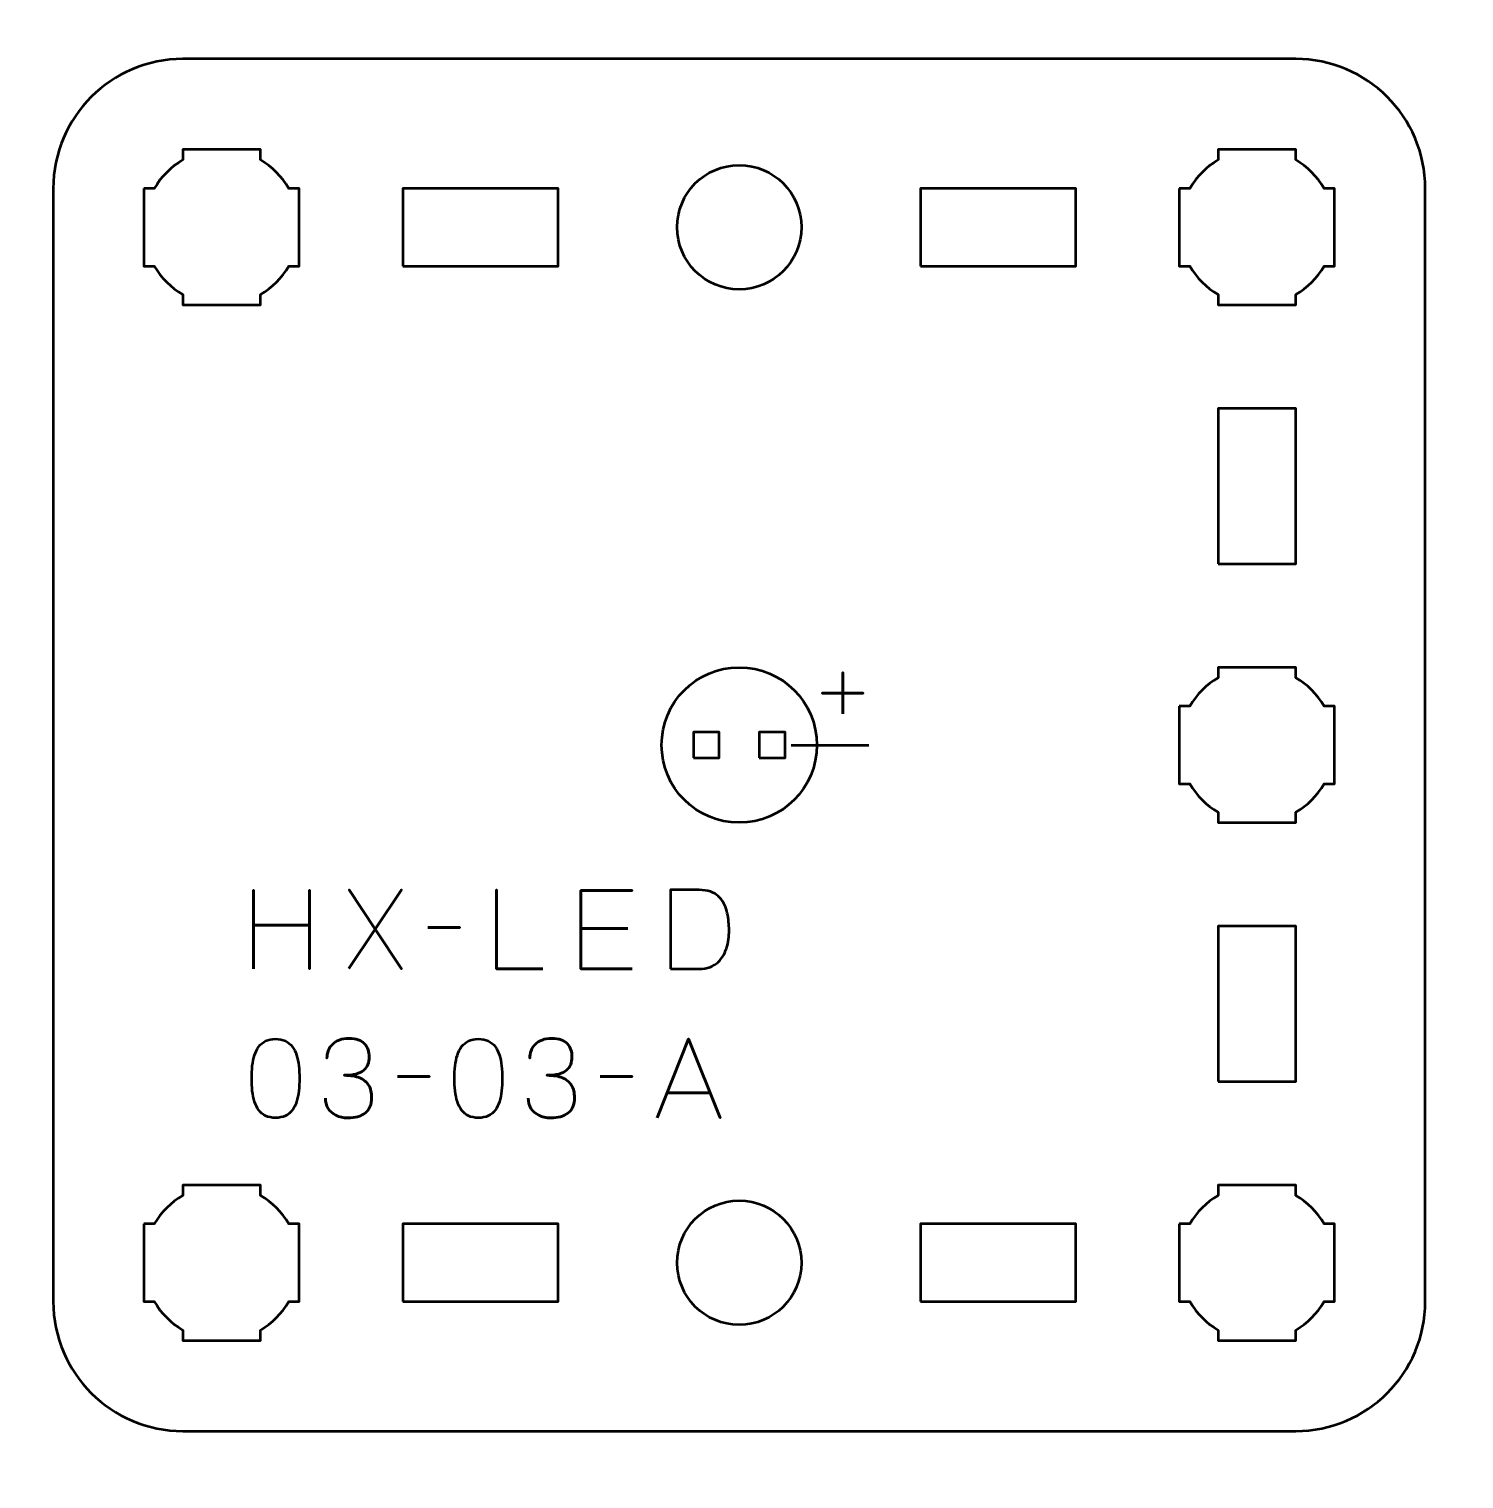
# Model space of a CAD drawing. Header units: centimetres. Extents: x -21 to 0, y -29.7 to 0.
# Drawn here: x -17.14 to -11.6, y -17.19 to -11.58 of the extents above; entities that cross this region are included whole.
import ezdxf

# ---------------------------------------------------------------- set-up
doc = ezdxf.new("R2010")
doc.units = ezdxf.units.CM
doc.header["$MEASUREMENT"] = 0
doc.layers.add('Layer 1', color=7, linetype='Continuous')

msp = doc.modelspace()

# ---------------------------------------------------------------- linework, layer by layer
at = {"layer": 'Layer 1', "lineweight": 53}
for points in [[(-15.7, -12.5), (-15.1, -12.5), (-15.1, -12.2), (-15.7, -12.2), (-15.7, -12.5)], [(-13.7, -12.5), (-13.1, -12.5), (-13.1, -12.2), (-13.7, -12.2), (-13.7, -12.5)], [(-12.55, -13.65), (-12.25, -13.65), (-12.25, -13.05), (-12.55, -13.05), (-12.55, -13.65)], [(-14.577, -14.4), (-14.477, -14.4), (-14.477, -14.3), (-14.577, -14.3), (-14.577, -14.4)], [(-14.323, -14.4), (-14.223, -14.4), (-14.223, -14.3), (-14.323, -14.3), (-14.323, -14.4)], [(-12.55, -15.65), (-12.25, -15.65), (-12.25, -15.05), (-12.55, -15.05), (-12.55, -15.65)], [(-15.7, -16.5), (-15.1, -16.5), (-15.1, -16.2), (-15.7, -16.2), (-15.7, -16.5)], [(-13.7, -16.5), (-13.1, -16.5), (-13.1, -16.2), (-13.7, -16.2), (-13.7, -16.5)]]:
    msp.add_lwpolyline(points, close=True, dxfattribs=at)
for centre in [(-14.4, -12.35), (-14.4, -16.35)]:
    msp.add_ellipse(centre, major_axis=(0, 0.24), ratio=1, dxfattribs=at)
at = {"layer": 'Layer 1', "color": 5, "lineweight": 53}
msp.add_ellipse((-14.4, -14.35), major_axis=(0, 0.3), ratio=1, dxfattribs=at)
at = {"layer": 'Layer 1', "color": 1, "lineweight": 53}
msp.add_open_spline([(-21.00003, -29.19995), (-21.00003, -29.19995), (-21.00003, -5.29992), (-21.00003, -5.29992), (-21.00003, -5.29992), (-21.00003, -5.21709), (-20.93286, -5.14992), (-20.85003, -5.14992), (-20.85003, -5.14992), (-20.7672, -5.14992), (-20.70003, -5.08275), (-20.70003, -4.99992), (-20.70003, -4.99992), (-20.70003, -4.91709), (-20.7672, -4.84992), (-20.85003, -4.84992), (-20.85003, -4.84992), (-20.93286, -4.84992), (-21.00003, -4.78275), (-21.00003, -4.69992), (-21.00003, -4.69992), (-21.00003, -4.61709), (-20.93286, -4.54992), (-20.85003, -4.54992), (-20.85003, -4.54992), (-20.7672, -4.54992), (-20.70003, -4.48275), (-20.70003, -4.39992), (-20.70003, -4.39992), (-20.70003, -4.31709), (-20.7672, -4.24992), (-20.85003, -4.24992), (-20.85003, -4.24992), (-20.93286, -4.24992), (-21.00003, -4.18275), (-21.00003, -4.09992), (-21.00003, -4.09992), (-21.00003, -4.01709), (-20.93286, -3.94992), (-20.85003, -3.94992), (-20.85003, -3.94992), (-20.7672, -3.94992), (-20.70003, -3.88275), (-20.70003, -3.79992), (-20.70003, -3.79992), (-20.70003, -3.71709), (-20.7672, -3.64992), (-20.85003, -3.64992), (-20.85003, -3.64992), (-20.93286, -3.64992), (-21.00003, -3.58275), (-21.00003, -3.49992), (-21.00003, -3.49992), (-21.00003, -3.41709), (-20.93286, -3.34992), (-20.85003, -3.34992), (-20.85003, -3.34992), (-20.7672, -3.34992), (-20.70003, -3.28275), (-20.70003, -3.19992), (-20.70003, -3.19992), (-20.70003, -3.11709), (-20.7672, -3.04992), (-20.85003, -3.04992), (-20.85003, -3.04992), (-20.93286, -3.04992), (-21.00003, -2.98275), (-21.00003, -2.89992), (-21.00003, -2.89992), (-21.00003, -2.81709), (-20.93286, -2.74992), (-20.85003, -2.74992), (-20.85003, -2.74992), (-20.7672, -2.74992), (-20.70003, -2.68275), (-20.70003, -2.59992), (-20.70003, -2.59992), (-20.70003, -2.51709), (-20.7672, -2.44992), (-20.85003, -2.44992), (-20.85003, -2.44992), (-20.93286, -2.44992), (-21.00003, -2.38275), (-21.00003, -2.29992), (-21.00003, -2.29992), (-21.00003, -2.21709), (-20.93286, -2.14992), (-20.85003, -2.14992), (-20.85003, -2.14992), (-20.7672, -2.14992), (-20.70003, -2.08275), (-20.70003, -1.99992), (-20.70003, -1.99992), (-20.70003, -1.91709), (-20.7672, -1.84992), (-20.85003, -1.84992), (-20.85003, -1.84992), (-20.93286, -1.84992), (-21.00003, -1.78275), (-21.00003, -1.69992), (-21.00003, -1.69992), (-21.00003, -1.61709), (-20.93286, -1.54992), (-20.85003, -1.54992), (-20.85003, -1.54992), (-20.7672, -1.54992), (-20.70003, -1.48275), (-20.70003, -1.39992), (-20.70003, -1.39992), (-20.70003, -1.31709), (-20.7672, -1.24992), (-20.85003, -1.24992), (-20.85003, -1.24992), (-20.93286, -1.24992), (-21.00003, -1.18275), (-21.00003, -1.09992), (-21.00003, -1.09992), (-21.00003, -1.09992), (-21.00003, -0.49992), (-21.00003, -0.49992), (-21.00003, -0.49992), (-21.00003, -0.22295), (-20.77694, 0.00004), (-20.49994, 0.00004), (-20.49994, 0.00004), (-20.49994, 0.00004), (-0.50008, 0.00004), (-0.50008, 0.00004), (-0.50008, 0.00004), (-0.22294, 0.00004), (0.00002, -0.22295), (0.00002, -0.49992), (0.00002, -0.49992), (0.00002, -0.49992), (0.00002, -29.19995), (0.00002, -29.19995), (0.00002, -29.19995), (0.00002, -29.47695), (-0.22294, -29.70004), (-0.50008, -29.70004), (-0.50008, -29.70004), (-0.50008, -29.70004), (-20.49994, -29.70004), (-20.49994, -29.70004), (-20.49994, -29.70004), (-20.77694, -29.70004), (-21.00003, -29.47695), (-21.00003, -29.19995)], degree=3, knots=[0, 0, 0, 0, 0.027027, 0.027027, 0.027027, 0.027027, 0.0540541, 0.0540541, 0.0540541, 0.0540541, 0.0810811, 0.0810811, 0.0810811, 0.0810811, 0.1081081, 0.1081081, 0.1081081, 0.1081081, 0.1351351, 0.1351351, 0.1351351, 0.1351351, 0.1621622, 0.1621622, 0.1621622, 0.1621622, 0.1891892, 0.1891892, 0.1891892, 0.1891892, 0.2162162, 0.2162162, 0.2162162, 0.2162162, 0.2432432, 0.2432432, 0.2432432, 0.2432432, 0.2702703, 0.2702703, 0.2702703, 0.2702703, 0.2972973, 0.2972973, 0.2972973, 0.2972973, 0.3243243, 0.3243243, 0.3243243, 0.3243243, 0.3513514, 0.3513514, 0.3513514, 0.3513514, 0.3783784, 0.3783784, 0.3783784, 0.3783784, 0.4054054, 0.4054054, 0.4054054, 0.4054054, 0.4324324, 0.4324324, 0.4324324, 0.4324324, 0.4594595, 0.4594595, 0.4594595, 0.4594595, 0.4864865, 0.4864865, 0.4864865, 0.4864865, 0.5135135, 0.5135135, 0.5135135, 0.5135135, 0.5405405, 0.5405405, 0.5405405, 0.5405405, 0.5675676, 0.5675676, 0.5675676, 0.5675676, 0.5945946, 0.5945946, 0.5945946, 0.5945946, 0.6216216, 0.6216216, 0.6216216, 0.6216216, 0.6486486, 0.6486486, 0.6486486, 0.6486486, 0.6756757, 0.6756757, 0.6756757, 0.6756757, 0.7027027, 0.7027027, 0.7027027, 0.7027027, 0.7297297, 0.7297297, 0.7297297, 0.7297297, 0.7567568, 0.7567568, 0.7567568, 0.7567568, 0.7837838, 0.7837838, 0.7837838, 0.7837838, 0.8108108, 0.8108108, 0.8108108, 0.8108108, 0.8378378, 0.8378378, 0.8378378, 0.8378378, 0.8648649, 0.8648649, 0.8648649, 0.8648649, 0.8918919, 0.8918919, 0.8918919, 0.8918919, 0.9189189, 0.9189189, 0.9189189, 0.9189189, 0.9459459, 0.9459459, 0.9459459, 0.9459459, 0.972973, 0.972973, 0.972973, 0.972973, 1, 1, 1, 1], dxfattribs=at)
at = {"layer": 'Layer 1', "color": 3, "lineweight": 53}
msp.add_open_spline([(-17.05, -16.5), (-17.05, -16.5), (-17.05, -12.2), (-17.05, -12.2), (-17.05, -12.2), (-17.05, -11.92391), (-16.82609, -11.7), (-16.55, -11.7), (-16.55, -11.7), (-16.55, -11.7), (-12.25, -11.7), (-12.25, -11.7), (-12.25, -11.7), (-11.97391, -11.7), (-11.75, -11.92391), (-11.75, -12.2), (-11.75, -12.2), (-11.75, -12.2), (-11.75, -16.5), (-11.75, -16.5), (-11.75, -16.5), (-11.75, -16.77609), (-11.97391, -17), (-12.25, -17), (-12.25, -17), (-12.25, -17), (-16.55, -17), (-16.55, -17), (-16.55, -17), (-16.82609, -17), (-17.05, -16.77609), (-17.05, -16.5)], degree=3, knots=[0, 0, 0, 0, 0.125, 0.125, 0.125, 0.125, 0.25, 0.25, 0.25, 0.25, 0.375, 0.375, 0.375, 0.375, 0.5, 0.5, 0.5, 0.5, 0.625, 0.625, 0.625, 0.625, 0.75, 0.75, 0.75, 0.75, 0.875, 0.875, 0.875, 0.875, 1, 1, 1, 1], dxfattribs=at)
at = {"layer": 'Layer 1', "lineweight": 53}
for points in [[(-16.7, -12.2), (-16.7, -12.2), (-16.65985, -12.2), (-16.65985, -12.2), (-16.65985, -12.2), (-16.6335, -12.15447), (-16.59553, -12.1165), (-16.55, -12.09015), (-16.55, -12.09015), (-16.55, -12.09015), (-16.55, -12.05), (-16.55, -12.05), (-16.55, -12.05), (-16.55, -12.05), (-16.4, -12.05), (-16.4, -12.05), (-16.4, -12.05), (-16.4, -12.05), (-16.25, -12.05), (-16.25, -12.05), (-16.25, -12.05), (-16.25, -12.05), (-16.25, -12.09015), (-16.25, -12.09015), (-16.25, -12.09015), (-16.20447, -12.1165), (-16.1665, -12.15447), (-16.14015, -12.2), (-16.14015, -12.2), (-16.14015, -12.2), (-16.1, -12.2), (-16.1, -12.2), (-16.1, -12.2), (-16.1, -12.2), (-16.1, -12.35), (-16.1, -12.35), (-16.1, -12.35), (-16.1, -12.35), (-16.1, -12.5), (-16.1, -12.5), (-16.1, -12.5), (-16.1, -12.5), (-16.14015, -12.5), (-16.14015, -12.5), (-16.14015, -12.5), (-16.1665, -12.54553), (-16.20447, -12.5835), (-16.25, -12.60985), (-16.25, -12.60985), (-16.25, -12.60985), (-16.25, -12.65), (-16.25, -12.65), (-16.25, -12.65), (-16.25, -12.65), (-16.4, -12.65), (-16.4, -12.65), (-16.4, -12.65), (-16.4, -12.65), (-16.55, -12.65), (-16.55, -12.65), (-16.55, -12.65), (-16.55, -12.65), (-16.55, -12.60985), (-16.55, -12.60985), (-16.55, -12.60985), (-16.59553, -12.5835), (-16.6335, -12.54553), (-16.65985, -12.5), (-16.65985, -12.5), (-16.65985, -12.5), (-16.7, -12.5), (-16.7, -12.5), (-16.7, -12.5), (-16.7, -12.5), (-16.7, -12.35), (-16.7, -12.35), (-16.7, -12.35), (-16.7, -12.35), (-16.7, -12.2), (-16.7, -12.2)], [(-12.7, -12.2), (-12.7, -12.2), (-12.65985, -12.2), (-12.65985, -12.2), (-12.65985, -12.2), (-12.6335, -12.15447), (-12.59553, -12.1165), (-12.55, -12.09015), (-12.55, -12.09015), (-12.55, -12.09015), (-12.55, -12.05), (-12.55, -12.05), (-12.55, -12.05), (-12.55, -12.05), (-12.4, -12.05), (-12.4, -12.05), (-12.4, -12.05), (-12.4, -12.05), (-12.25, -12.05), (-12.25, -12.05), (-12.25, -12.05), (-12.25, -12.05), (-12.25, -12.09015), (-12.25, -12.09015), (-12.25, -12.09015), (-12.20447, -12.1165), (-12.1665, -12.15447), (-12.14015, -12.2), (-12.14015, -12.2), (-12.14015, -12.2), (-12.1, -12.2), (-12.1, -12.2), (-12.1, -12.2), (-12.1, -12.2), (-12.1, -12.35), (-12.1, -12.35), (-12.1, -12.35), (-12.1, -12.35), (-12.1, -12.5), (-12.1, -12.5), (-12.1, -12.5), (-12.1, -12.5), (-12.14015, -12.5), (-12.14015, -12.5), (-12.14015, -12.5), (-12.1665, -12.54553), (-12.20447, -12.5835), (-12.25, -12.60985), (-12.25, -12.60985), (-12.25, -12.60985), (-12.25, -12.65), (-12.25, -12.65), (-12.25, -12.65), (-12.25, -12.65), (-12.4, -12.65), (-12.4, -12.65), (-12.4, -12.65), (-12.4, -12.65), (-12.55, -12.65), (-12.55, -12.65), (-12.55, -12.65), (-12.55, -12.65), (-12.55, -12.60985), (-12.55, -12.60985), (-12.55, -12.60985), (-12.59553, -12.5835), (-12.6335, -12.54553), (-12.65985, -12.5), (-12.65985, -12.5), (-12.65985, -12.5), (-12.7, -12.5), (-12.7, -12.5), (-12.7, -12.5), (-12.7, -12.5), (-12.7, -12.35), (-12.7, -12.35), (-12.7, -12.35), (-12.7, -12.35), (-12.7, -12.2), (-12.7, -12.2)], [(-12.7, -14.2), (-12.7, -14.2), (-12.65985, -14.2), (-12.65985, -14.2), (-12.65985, -14.2), (-12.6335, -14.15447), (-12.59553, -14.1165), (-12.55, -14.09015), (-12.55, -14.09015), (-12.55, -14.09015), (-12.55, -14.05), (-12.55, -14.05), (-12.55, -14.05), (-12.55, -14.05), (-12.4, -14.05), (-12.4, -14.05), (-12.4, -14.05), (-12.4, -14.05), (-12.25, -14.05), (-12.25, -14.05), (-12.25, -14.05), (-12.25, -14.05), (-12.25, -14.09015), (-12.25, -14.09015), (-12.25, -14.09015), (-12.20447, -14.1165), (-12.1665, -14.15447), (-12.14015, -14.2), (-12.14015, -14.2), (-12.14015, -14.2), (-12.1, -14.2), (-12.1, -14.2), (-12.1, -14.2), (-12.1, -14.2), (-12.1, -14.35), (-12.1, -14.35), (-12.1, -14.35), (-12.1, -14.35), (-12.1, -14.5), (-12.1, -14.5), (-12.1, -14.5), (-12.1, -14.5), (-12.14015, -14.5), (-12.14015, -14.5), (-12.14015, -14.5), (-12.1665, -14.54553), (-12.20447, -14.5835), (-12.25, -14.60985), (-12.25, -14.60985), (-12.25, -14.60985), (-12.25, -14.65), (-12.25, -14.65), (-12.25, -14.65), (-12.25, -14.65), (-12.4, -14.65), (-12.4, -14.65), (-12.4, -14.65), (-12.4, -14.65), (-12.55, -14.65), (-12.55, -14.65), (-12.55, -14.65), (-12.55, -14.65), (-12.55, -14.60985), (-12.55, -14.60985), (-12.55, -14.60985), (-12.59553, -14.5835), (-12.6335, -14.54553), (-12.65985, -14.5), (-12.65985, -14.5), (-12.65985, -14.5), (-12.7, -14.5), (-12.7, -14.5), (-12.7, -14.5), (-12.7, -14.5), (-12.7, -14.35), (-12.7, -14.35), (-12.7, -14.35), (-12.7, -14.35), (-12.7, -14.2), (-12.7, -14.2)], [(-16.7, -16.2), (-16.7, -16.2), (-16.65985, -16.2), (-16.65985, -16.2), (-16.65985, -16.2), (-16.6335, -16.15447), (-16.59553, -16.1165), (-16.55, -16.09015), (-16.55, -16.09015), (-16.55, -16.09015), (-16.55, -16.05), (-16.55, -16.05), (-16.55, -16.05), (-16.55, -16.05), (-16.4, -16.05), (-16.4, -16.05), (-16.4, -16.05), (-16.4, -16.05), (-16.25, -16.05), (-16.25, -16.05), (-16.25, -16.05), (-16.25, -16.05), (-16.25, -16.09015), (-16.25, -16.09015), (-16.25, -16.09015), (-16.20447, -16.1165), (-16.1665, -16.15447), (-16.14015, -16.2), (-16.14015, -16.2), (-16.14015, -16.2), (-16.1, -16.2), (-16.1, -16.2), (-16.1, -16.2), (-16.1, -16.2), (-16.1, -16.35), (-16.1, -16.35), (-16.1, -16.35), (-16.1, -16.35), (-16.1, -16.5), (-16.1, -16.5), (-16.1, -16.5), (-16.1, -16.5), (-16.14015, -16.5), (-16.14015, -16.5), (-16.14015, -16.5), (-16.1665, -16.54553), (-16.20447, -16.5835), (-16.25, -16.60985), (-16.25, -16.60985), (-16.25, -16.60985), (-16.25, -16.65), (-16.25, -16.65), (-16.25, -16.65), (-16.25, -16.65), (-16.4, -16.65), (-16.4, -16.65), (-16.4, -16.65), (-16.4, -16.65), (-16.55, -16.65), (-16.55, -16.65), (-16.55, -16.65), (-16.55, -16.65), (-16.55, -16.60985), (-16.55, -16.60985), (-16.55, -16.60985), (-16.59553, -16.5835), (-16.6335, -16.54553), (-16.65985, -16.5), (-16.65985, -16.5), (-16.65985, -16.5), (-16.7, -16.5), (-16.7, -16.5), (-16.7, -16.5), (-16.7, -16.5), (-16.7, -16.35), (-16.7, -16.35), (-16.7, -16.35), (-16.7, -16.35), (-16.7, -16.2), (-16.7, -16.2)], [(-12.7, -16.2), (-12.7, -16.2), (-12.65985, -16.2), (-12.65985, -16.2), (-12.65985, -16.2), (-12.6335, -16.15447), (-12.59553, -16.1165), (-12.55, -16.09015), (-12.55, -16.09015), (-12.55, -16.09015), (-12.55, -16.05), (-12.55, -16.05), (-12.55, -16.05), (-12.55, -16.05), (-12.4, -16.05), (-12.4, -16.05), (-12.4, -16.05), (-12.4, -16.05), (-12.25, -16.05), (-12.25, -16.05), (-12.25, -16.05), (-12.25, -16.05), (-12.25, -16.09015), (-12.25, -16.09015), (-12.25, -16.09015), (-12.20447, -16.1165), (-12.1665, -16.15447), (-12.14015, -16.2), (-12.14015, -16.2), (-12.14015, -16.2), (-12.1, -16.2), (-12.1, -16.2), (-12.1, -16.2), (-12.1, -16.2), (-12.1, -16.35), (-12.1, -16.35), (-12.1, -16.35), (-12.1, -16.35), (-12.1, -16.5), (-12.1, -16.5), (-12.1, -16.5), (-12.1, -16.5), (-12.14015, -16.5), (-12.14015, -16.5), (-12.14015, -16.5), (-12.1665, -16.54553), (-12.20447, -16.5835), (-12.25, -16.60985), (-12.25, -16.60985), (-12.25, -16.60985), (-12.25, -16.65), (-12.25, -16.65), (-12.25, -16.65), (-12.25, -16.65), (-12.4, -16.65), (-12.4, -16.65), (-12.4, -16.65), (-12.4, -16.65), (-12.55, -16.65), (-12.55, -16.65), (-12.55, -16.65), (-12.55, -16.65), (-12.55, -16.60985), (-12.55, -16.60985), (-12.55, -16.60985), (-12.59553, -16.5835), (-12.6335, -16.54553), (-12.65985, -16.5), (-12.65985, -16.5), (-12.65985, -16.5), (-12.7, -16.5), (-12.7, -16.5), (-12.7, -16.5), (-12.7, -16.5), (-12.7, -16.35), (-12.7, -16.35), (-12.7, -16.35), (-12.7, -16.35), (-12.7, -16.2), (-12.7, -16.2)]]:
    msp.add_open_spline(points, degree=3, knots=[0, 0, 0, 0, 0.05, 0.05, 0.05, 0.05, 0.1, 0.1, 0.1, 0.1, 0.15, 0.15, 0.15, 0.15, 0.2, 0.2, 0.2, 0.2, 0.25, 0.25, 0.25, 0.25, 0.3, 0.3, 0.3, 0.3, 0.35, 0.35, 0.35, 0.35, 0.4, 0.4, 0.4, 0.4, 0.45, 0.45, 0.45, 0.45, 0.5, 0.5, 0.5, 0.5, 0.55, 0.55, 0.55, 0.55, 0.6, 0.6, 0.6, 0.6, 0.65, 0.65, 0.65, 0.65, 0.7, 0.7, 0.7, 0.7, 0.75, 0.75, 0.75, 0.75, 0.8, 0.8, 0.8, 0.8, 0.85, 0.85, 0.85, 0.85, 0.9, 0.9, 0.9, 0.9, 0.95, 0.95, 0.95, 0.95, 1, 1, 1, 1], dxfattribs=at)
at = {"layer": 'Layer 1', "color": 5, "lineweight": 53}
for points, knots in [([(-14, -14.22959), (-14, -14.22959), (-14, -14.15), (-14, -14.15), (-14, -14.15), (-14, -14.15), (-14.07916, -14.15), (-14.07916, -14.15), (-14.07916, -14.15), (-14.07916, -14.15), (-14, -14.15), (-14, -14.15), (-14, -14.15), (-14, -14.15), (-14, -14.07042), (-14, -14.07042), (-14, -14.07042), (-14, -14.07042), (-14, -14.15), (-14, -14.15), (-14, -14.15), (-14, -14.15), (-13.92083, -14.15), (-13.92083, -14.15), (-13.92083, -14.15), (-13.92083, -14.15), (-14, -14.15), (-14, -14.15), (-14, -14.15), (-14, -14.15), (-14, -14.22959), (-14, -14.22959)], [0, 0, 0, 0, 0.125, 0.125, 0.125, 0.125, 0.25, 0.25, 0.25, 0.25, 0.375, 0.375, 0.375, 0.375, 0.5, 0.5, 0.5, 0.5, 0.625, 0.625, 0.625, 0.625, 0.75, 0.75, 0.75, 0.75, 0.875, 0.875, 0.875, 0.875, 1, 1, 1, 1]), ([(-16.27632, -15.21494), (-16.27632, -15.21494), (-16.27632, -15.04603), (-16.27632, -15.04603), (-16.27632, -15.04603), (-16.27632, -15.04603), (-16.06085, -15.04603), (-16.06085, -15.04603), (-16.06085, -15.04603), (-16.06085, -15.04603), (-16.06085, -15.21494), (-16.06085, -15.21494), (-16.06085, -15.21494), (-16.06085, -15.21494), (-16.06085, -14.91014), (-16.06085, -14.91014), (-16.06085, -14.91014), (-16.06085, -14.91014), (-16.06085, -15.04603), (-16.06085, -15.04603), (-16.06085, -15.04603), (-16.06085, -15.04603), (-16.27632, -15.04603), (-16.27632, -15.04603), (-16.27632, -15.04603), (-16.27632, -15.04603), (-16.27632, -14.91014), (-16.27632, -14.91014), (-16.27632, -14.91014), (-16.27632, -14.91014), (-16.27632, -15.21494), (-16.27632, -15.21494)], [0, 0, 0, 0, 0.125, 0.125, 0.125, 0.125, 0.25, 0.25, 0.25, 0.25, 0.375, 0.375, 0.375, 0.375, 0.5, 0.5, 0.5, 0.5, 0.625, 0.625, 0.625, 0.625, 0.75, 0.75, 0.75, 0.75, 0.875, 0.875, 0.875, 0.875, 1, 1, 1, 1]), ([(-15.90887, -15.21282), (-15.90887, -15.21282), (-15.80642, -15.06127), (-15.80642, -15.06127), (-15.80642, -15.06127), (-15.80642, -15.06127), (-15.90718, -14.90972), (-15.90718, -14.90972), (-15.90718, -14.90972), (-15.90718, -14.90972), (-15.80642, -15.06127), (-15.80642, -15.06127), (-15.80642, -15.06127), (-15.80642, -15.06127), (-15.7044, -14.90972), (-15.7044, -14.90972), (-15.7044, -14.90972), (-15.7044, -14.90972), (-15.80642, -15.06127), (-15.80642, -15.06127), (-15.80642, -15.06127), (-15.80642, -15.06127), (-15.7044, -15.21494), (-15.7044, -15.21494), (-15.7044, -15.21494), (-15.7044, -15.21494), (-15.80642, -15.06127), (-15.80642, -15.06127), (-15.80642, -15.06127), (-15.80642, -15.06127), (-15.90887, -15.21282), (-15.90887, -15.21282)], [0, 0, 0, 0, 0.125, 0.125, 0.125, 0.125, 0.25, 0.25, 0.25, 0.25, 0.375, 0.375, 0.375, 0.375, 0.5, 0.5, 0.5, 0.5, 0.625, 0.625, 0.625, 0.625, 0.75, 0.75, 0.75, 0.75, 0.875, 0.875, 0.875, 0.875, 1, 1, 1, 1]), ([(-15.15916, -15.21494), (-15.15916, -15.21494), (-15.33738, -15.21494), (-15.33738, -15.21494), (-15.33738, -15.21494), (-15.33738, -15.21494), (-15.33738, -14.90972), (-15.33738, -14.90972), (-15.33738, -14.90972), (-15.33738, -14.90972), (-15.33738, -15.21494), (-15.33738, -15.21494), (-15.33738, -15.21494), (-15.33738, -15.21494), (-15.15916, -15.21494), (-15.15916, -15.21494)], [0, 0, 0, 0, 0.25, 0.25, 0.25, 0.25, 0.5, 0.5, 0.5, 0.5, 0.75, 0.75, 0.75, 0.75, 1, 1, 1, 1]), ([(-14.81415, -15.21494), (-14.81415, -15.21494), (-15.01142, -15.21494), (-15.01142, -15.21494), (-15.01142, -15.21494), (-15.01142, -15.21494), (-15.01142, -14.91141), (-15.01142, -14.91141), (-15.01142, -14.91141), (-15.01142, -14.91141), (-14.81415, -14.91141), (-14.81415, -14.91141), (-14.81415, -14.91141), (-14.81415, -14.91141), (-15.01142, -14.91141), (-15.01142, -14.91141), (-15.01142, -14.91141), (-15.01142, -14.91141), (-15.01142, -15.21494), (-15.01142, -15.21494), (-15.01142, -15.21494), (-15.01142, -15.21494), (-14.81415, -15.21494), (-14.81415, -15.21494)], [0, 0, 0, 0, 0.1666667, 0.1666667, 0.1666667, 0.1666667, 0.3333333, 0.3333333, 0.3333333, 0.3333333, 0.5, 0.5, 0.5, 0.5, 0.6666667, 0.6666667, 0.6666667, 0.6666667, 0.8333333, 0.8333333, 0.8333333, 0.8333333, 1, 1, 1, 1]), ([(-14.66514, -15.21494), (-14.66514, -15.21494), (-14.66514, -14.90972), (-14.66514, -14.90972), (-14.66514, -14.90972), (-14.66514, -14.90972), (-14.55507, -14.90972), (-14.55507, -14.90972), (-14.55507, -14.90972), (-14.53835, -14.90979), (-14.52389, -14.91198), (-14.51168, -14.91628), (-14.51168, -14.91628), (-14.49955, -14.92058), (-14.48925, -14.92651), (-14.48092, -14.93399), (-14.48092, -14.93399), (-14.47253, -14.94154), (-14.46575, -14.95022), (-14.46046, -14.95995), (-14.46046, -14.95995), (-14.45517, -14.96976), (-14.45108, -14.9802), (-14.44818, -14.99128), (-14.44818, -14.99128), (-14.44529, -15.00229), (-14.44325, -15.01351), (-14.44198, -15.02486), (-14.44198, -15.02486), (-14.44071, -15.03622), (-14.43986, -15.04723), (-14.43951, -15.05788), (-14.43951, -15.05788), (-14.43901, -15.06854), (-14.43936, -15.07976), (-14.44049, -15.09154), (-14.44049, -15.09154), (-14.44162, -15.10332), (-14.44374, -15.1151), (-14.44691, -15.12682), (-14.44691, -15.12682), (-14.45002, -15.13853), (-14.45446, -15.14968), (-14.46018, -15.16019), (-14.46018, -15.16019), (-14.46582, -15.17077), (-14.47302, -15.18016), (-14.48163, -15.18834), (-14.48163, -15.18834), (-14.49031, -15.19653), (-14.50068, -15.20302), (-14.51281, -15.20774), (-14.51281, -15.20774), (-14.52495, -15.21247), (-14.53906, -15.21487), (-14.55507, -15.21494), (-14.55507, -15.21494), (-14.55507, -15.21494), (-14.66514, -15.21494), (-14.66514, -15.21494)], [0, 0, 0, 0, 0.0666667, 0.0666667, 0.0666667, 0.0666667, 0.1333333, 0.1333333, 0.1333333, 0.1333333, 0.2, 0.2, 0.2, 0.2, 0.2666667, 0.2666667, 0.2666667, 0.2666667, 0.3333333, 0.3333333, 0.3333333, 0.3333333, 0.4, 0.4, 0.4, 0.4, 0.4666667, 0.4666667, 0.4666667, 0.4666667, 0.5333333, 0.5333333, 0.5333333, 0.5333333, 0.6, 0.6, 0.6, 0.6, 0.6666667, 0.6666667, 0.6666667, 0.6666667, 0.7333333, 0.7333333, 0.7333333, 0.7333333, 0.8, 0.8, 0.8, 0.8, 0.8666667, 0.8666667, 0.8666667, 0.8666667, 0.9333333, 0.9333333, 0.9333333, 0.9333333, 1, 1, 1, 1]), ([(-14.66514, -15.21494), (-14.66514, -15.21494), (-14.66514, -14.90972), (-14.66514, -14.90972), (-14.66514, -14.90972), (-14.66514, -14.90972), (-14.55507, -14.90972), (-14.55507, -14.90972), (-14.55507, -14.90972), (-14.53835, -14.90979), (-14.52389, -14.91198), (-14.51168, -14.91628), (-14.51168, -14.91628), (-14.49955, -14.92058), (-14.48925, -14.92651), (-14.48092, -14.93399), (-14.48092, -14.93399), (-14.47253, -14.94154), (-14.46575, -14.95022), (-14.46046, -14.95995), (-14.46046, -14.95995), (-14.45517, -14.96976), (-14.45108, -14.9802), (-14.44818, -14.99128), (-14.44818, -14.99128), (-14.44529, -15.00229), (-14.44325, -15.01351), (-14.44198, -15.02486), (-14.44198, -15.02486), (-14.44071, -15.03622), (-14.43986, -15.04723), (-14.43951, -15.05788), (-14.43951, -15.05788), (-14.43901, -15.06854), (-14.43936, -15.07976), (-14.44049, -15.09154), (-14.44049, -15.09154), (-14.44162, -15.10332), (-14.44374, -15.1151), (-14.44691, -15.12682), (-14.44691, -15.12682), (-14.45002, -15.13853), (-14.45446, -15.14968), (-14.46018, -15.16019), (-14.46018, -15.16019), (-14.46582, -15.17077), (-14.47302, -15.18016), (-14.48163, -15.18834), (-14.48163, -15.18834), (-14.49031, -15.19653), (-14.50068, -15.20302), (-14.51281, -15.20774), (-14.51281, -15.20774), (-14.52495, -15.21247), (-14.53906, -15.21487), (-14.55507, -15.21494), (-14.55507, -15.21494), (-14.55507, -15.21494), (-14.66514, -15.21494), (-14.66514, -15.21494)], [0, 0, 0, 0, 0.0666667, 0.0666667, 0.0666667, 0.0666667, 0.1333333, 0.1333333, 0.1333333, 0.1333333, 0.2, 0.2, 0.2, 0.2, 0.2666667, 0.2666667, 0.2666667, 0.2666667, 0.3333333, 0.3333333, 0.3333333, 0.3333333, 0.4, 0.4, 0.4, 0.4, 0.4666667, 0.4666667, 0.4666667, 0.4666667, 0.5333333, 0.5333333, 0.5333333, 0.5333333, 0.6, 0.6, 0.6, 0.6, 0.6666667, 0.6666667, 0.6666667, 0.6666667, 0.7333333, 0.7333333, 0.7333333, 0.7333333, 0.8, 0.8, 0.8, 0.8, 0.8666667, 0.8666667, 0.8666667, 0.8666667, 0.9333333, 0.9333333, 0.9333333, 0.9333333, 1, 1, 1, 1]), ([(-15.60323, -15.05534), (-15.60323, -15.05534), (-15.48004, -15.05534), (-15.48004, -15.05534), (-15.48004, -15.05534), (-15.48004, -15.05534), (-15.60323, -15.05534), (-15.60323, -15.05534)], [0, 0, 0, 0, 0.5, 0.5, 0.5, 0.5, 1, 1, 1, 1]), ([(-14.83108, -15.05873), (-14.83108, -15.05873), (-15.01142, -15.05873), (-15.01142, -15.05873), (-15.01142, -15.05873), (-15.01142, -15.05873), (-14.83108, -15.05873), (-14.83108, -15.05873)], [0, 0, 0, 0, 0.5, 0.5, 0.5, 0.5, 1, 1, 1, 1]), ([(-16.19144, -15.79025), (-16.17663, -15.79018), (-16.16386, -15.78757), (-16.1532, -15.78249), (-16.1532, -15.78249), (-16.14262, -15.77741), (-16.1338, -15.77014), (-16.12675, -15.7609), (-16.12675, -15.7609), (-16.11976, -15.75159), (-16.11426, -15.74058), (-16.11017, -15.72788), (-16.11017, -15.72788), (-16.10614, -15.71518), (-16.10325, -15.70128), (-16.10163, -15.68604), (-16.10163, -15.68604), (-16.09993, -15.6708), (-16.09909, -15.65478), (-16.09916, -15.63785), (-16.09916, -15.63785), (-16.09909, -15.62099), (-16.09993, -15.60497), (-16.10163, -15.5898), (-16.10163, -15.5898), (-16.10325, -15.57463), (-16.10614, -15.56066), (-16.11017, -15.54796), (-16.11017, -15.54796), (-16.11426, -15.53533), (-16.11976, -15.52433), (-16.12675, -15.51494), (-16.12675, -15.51494), (-16.1338, -15.50563), (-16.14262, -15.49836), (-16.1532, -15.49328), (-16.1532, -15.49328), (-16.16386, -15.48813), (-16.17663, -15.48552), (-16.19144, -15.48545), (-16.19144, -15.48545), (-16.20626, -15.48552), (-16.21903, -15.48813), (-16.22969, -15.49328), (-16.22969, -15.49328), (-16.24027, -15.49836), (-16.24909, -15.50563), (-16.25614, -15.51494), (-16.25614, -15.51494), (-16.26313, -15.52433), (-16.26863, -15.53533), (-16.27272, -15.54796), (-16.27272, -15.54796), (-16.27675, -15.56066), (-16.27964, -15.57463), (-16.28126, -15.5898), (-16.28126, -15.5898), (-16.28295, -15.60497), (-16.2838, -15.62099), (-16.28373, -15.63785), (-16.28373, -15.63785), (-16.2838, -15.65478), (-16.28295, -15.6708), (-16.28126, -15.68604), (-16.28126, -15.68604), (-16.27964, -15.70128), (-16.27675, -15.71518), (-16.27272, -15.72788), (-16.27272, -15.72788), (-16.26863, -15.74058), (-16.26313, -15.75159), (-16.25614, -15.7609), (-16.25614, -15.7609), (-16.24909, -15.77014), (-16.24027, -15.77741), (-16.22969, -15.78249), (-16.22969, -15.78249), (-16.21903, -15.78757), (-16.20626, -15.79018), (-16.19144, -15.79025)], [0, 0, 0, 0, 0.05, 0.05, 0.05, 0.05, 0.1, 0.1, 0.1, 0.1, 0.15, 0.15, 0.15, 0.15, 0.2, 0.2, 0.2, 0.2, 0.25, 0.25, 0.25, 0.25, 0.3, 0.3, 0.3, 0.3, 0.35, 0.35, 0.35, 0.35, 0.4, 0.4, 0.4, 0.4, 0.45, 0.45, 0.45, 0.45, 0.5, 0.5, 0.5, 0.5, 0.55, 0.55, 0.55, 0.55, 0.6, 0.6, 0.6, 0.6, 0.65, 0.65, 0.65, 0.65, 0.7, 0.7, 0.7, 0.7, 0.75, 0.75, 0.75, 0.75, 0.8, 0.8, 0.8, 0.8, 0.85, 0.85, 0.85, 0.85, 0.9, 0.9, 0.9, 0.9, 0.95, 0.95, 0.95, 0.95, 1, 1, 1, 1]), ([(-16.19144, -15.79025), (-16.17663, -15.79018), (-16.16386, -15.78757), (-16.1532, -15.78249), (-16.1532, -15.78249), (-16.14262, -15.77741), (-16.1338, -15.77014), (-16.12675, -15.7609), (-16.12675, -15.7609), (-16.11976, -15.75159), (-16.11426, -15.74058), (-16.11017, -15.72788), (-16.11017, -15.72788), (-16.10614, -15.71518), (-16.10325, -15.70128), (-16.10163, -15.68604), (-16.10163, -15.68604), (-16.09993, -15.6708), (-16.09909, -15.65478), (-16.09916, -15.63785), (-16.09916, -15.63785), (-16.09909, -15.62099), (-16.09993, -15.60497), (-16.10163, -15.5898), (-16.10163, -15.5898), (-16.10325, -15.57463), (-16.10614, -15.56066), (-16.11017, -15.54796), (-16.11017, -15.54796), (-16.11426, -15.53533), (-16.11976, -15.52433), (-16.12675, -15.51494), (-16.12675, -15.51494), (-16.1338, -15.50563), (-16.14262, -15.49836), (-16.1532, -15.49328), (-16.1532, -15.49328), (-16.16386, -15.48813), (-16.17663, -15.48552), (-16.19144, -15.48545), (-16.19144, -15.48545), (-16.20626, -15.48552), (-16.21903, -15.48813), (-16.22969, -15.49328), (-16.22969, -15.49328), (-16.24027, -15.49836), (-16.24909, -15.50563), (-16.25614, -15.51494), (-16.25614, -15.51494), (-16.26313, -15.52433), (-16.26863, -15.53533), (-16.27272, -15.54796), (-16.27272, -15.54796), (-16.27675, -15.56066), (-16.27964, -15.57463), (-16.28126, -15.5898), (-16.28126, -15.5898), (-16.28295, -15.60497), (-16.2838, -15.62099), (-16.28373, -15.63785), (-16.28373, -15.63785), (-16.2838, -15.65478), (-16.28295, -15.6708), (-16.28126, -15.68604), (-16.28126, -15.68604), (-16.27964, -15.70128), (-16.27675, -15.71518), (-16.27272, -15.72788), (-16.27272, -15.72788), (-16.26863, -15.74058), (-16.26313, -15.75159), (-16.25614, -15.7609), (-16.25614, -15.7609), (-16.24909, -15.77014), (-16.24027, -15.77741), (-16.22969, -15.78249), (-16.22969, -15.78249), (-16.21903, -15.78757), (-16.20626, -15.79018), (-16.19144, -15.79025)], [0, 0, 0, 0, 0.05, 0.05, 0.05, 0.05, 0.1, 0.1, 0.1, 0.1, 0.15, 0.15, 0.15, 0.15, 0.2, 0.2, 0.2, 0.2, 0.25, 0.25, 0.25, 0.25, 0.3, 0.3, 0.3, 0.3, 0.35, 0.35, 0.35, 0.35, 0.4, 0.4, 0.4, 0.4, 0.45, 0.45, 0.45, 0.45, 0.5, 0.5, 0.5, 0.5, 0.55, 0.55, 0.55, 0.55, 0.6, 0.6, 0.6, 0.6, 0.65, 0.65, 0.65, 0.65, 0.7, 0.7, 0.7, 0.7, 0.75, 0.75, 0.75, 0.75, 0.8, 0.8, 0.8, 0.8, 0.85, 0.85, 0.85, 0.85, 0.9, 0.9, 0.9, 0.9, 0.95, 0.95, 0.95, 0.95, 1, 1, 1, 1]), ([(-15.99883, -15.71363), (-15.99876, -15.72887), (-15.99523, -15.74213), (-15.98825, -15.75363), (-15.98825, -15.75363), (-15.98126, -15.76506), (-15.97131, -15.77402), (-15.95833, -15.78044), (-15.95833, -15.78044), (-15.94535, -15.78686), (-15.92976, -15.79011), (-15.91162, -15.79025), (-15.91162, -15.79025), (-15.89801, -15.79025), (-15.88566, -15.78884), (-15.87444, -15.78588), (-15.87444, -15.78588), (-15.86329, -15.78291), (-15.8537, -15.77833), (-15.84558, -15.77205), (-15.84558, -15.77205), (-15.83747, -15.76577), (-15.83126, -15.75765), (-15.82682, -15.74778), (-15.82682, -15.74778), (-15.82244, -15.73783), (-15.82026, -15.7259), (-15.82019, -15.71193), (-15.82019, -15.71193), (-15.82011, -15.69331), (-15.82392, -15.67757), (-15.83147, -15.6648), (-15.83147, -15.6648), (-15.83902, -15.65203), (-15.85074, -15.64244), (-15.86647, -15.63588), (-15.86647, -15.63588), (-15.8822, -15.62931), (-15.90238, -15.626), (-15.92686, -15.626), (-15.92686, -15.626), (-15.90859, -15.62607), (-15.89328, -15.62438), (-15.88079, -15.62092), (-15.88079, -15.62092), (-15.86837, -15.61746), (-15.85843, -15.61259), (-15.85095, -15.60624), (-15.85095, -15.60624), (-15.84347, -15.59996), (-15.83804, -15.59248), (-15.83479, -15.58388), (-15.83479, -15.58388), (-15.83147, -15.57534), (-15.82985, -15.56596), (-15.82992, -15.55573), (-15.82992, -15.55573), (-15.82985, -15.54549), (-15.83126, -15.53604), (-15.83408, -15.52729), (-15.83408, -15.52729), (-15.83684, -15.51854), (-15.84135, -15.51085), (-15.84749, -15.50429), (-15.84749, -15.50429), (-15.85363, -15.49773), (-15.86174, -15.49258), (-15.87169, -15.48891), (-15.87169, -15.48891), (-15.88171, -15.48524), (-15.89392, -15.48341), (-15.90824, -15.48334), (-15.90824, -15.48334), (-15.92249, -15.48341), (-15.93498, -15.48552), (-15.94556, -15.48962), (-15.94556, -15.48962), (-15.95622, -15.49371), (-15.96496, -15.49928), (-15.97202, -15.50641), (-15.97202, -15.50641), (-15.979, -15.51353), (-15.98423, -15.52165), (-15.98768, -15.53082), (-15.98768, -15.53082), (-15.99121, -15.53999), (-15.9929, -15.54973), (-15.9929, -15.55996), (-15.9929, -15.55996), (-15.9929, -15.54973), (-15.99121, -15.53999), (-15.98768, -15.53082), (-15.98768, -15.53082), (-15.98423, -15.52165), (-15.979, -15.51353), (-15.97202, -15.50641), (-15.97202, -15.50641), (-15.96496, -15.49928), (-15.95622, -15.49371), (-15.94556, -15.48962), (-15.94556, -15.48962), (-15.93498, -15.48552), (-15.92249, -15.48341), (-15.90824, -15.48334), (-15.90824, -15.48334), (-15.89392, -15.48341), (-15.88171, -15.48524), (-15.87169, -15.48891), (-15.87169, -15.48891), (-15.86174, -15.49258), (-15.85363, -15.49773), (-15.84749, -15.50429), (-15.84749, -15.50429), (-15.84135, -15.51085), (-15.83684, -15.51854), (-15.83408, -15.52729), (-15.83408, -15.52729), (-15.83126, -15.53604), (-15.82985, -15.54549), (-15.82992, -15.55573), (-15.82992, -15.55573), (-15.82985, -15.56596), (-15.83147, -15.57534), (-15.83479, -15.58388), (-15.83479, -15.58388), (-15.83804, -15.59248), (-15.84347, -15.59996), (-15.85095, -15.60624), (-15.85095, -15.60624), (-15.85843, -15.61259), (-15.86837, -15.61746), (-15.88079, -15.62092), (-15.88079, -15.62092), (-15.89328, -15.62438), (-15.90859, -15.62607), (-15.92686, -15.626), (-15.92686, -15.626), (-15.90238, -15.626), (-15.8822, -15.62931), (-15.86647, -15.63588), (-15.86647, -15.63588), (-15.85074, -15.64244), (-15.83902, -15.65203), (-15.83147, -15.6648), (-15.83147, -15.6648), (-15.82392, -15.67757), (-15.82011, -15.69331), (-15.82019, -15.71193), (-15.82019, -15.71193), (-15.82026, -15.7259), (-15.82244, -15.73783), (-15.82682, -15.74778), (-15.82682, -15.74778), (-15.83126, -15.75765), (-15.83747, -15.76577), (-15.84558, -15.77205), (-15.84558, -15.77205), (-15.8537, -15.77833), (-15.86329, -15.78291), (-15.87444, -15.78588), (-15.87444, -15.78588), (-15.88566, -15.78884), (-15.89801, -15.79025), (-15.91162, -15.79025), (-15.91162, -15.79025), (-15.92976, -15.79011), (-15.94535, -15.78686), (-15.95833, -15.78044), (-15.95833, -15.78044), (-15.97131, -15.77402), (-15.98126, -15.76506), (-15.98825, -15.75363), (-15.98825, -15.75363), (-15.99523, -15.74213), (-15.99876, -15.72887), (-15.99883, -15.71363)], [0, 0, 0, 0, 0.0227273, 0.0227273, 0.0227273, 0.0227273, 0.0454545, 0.0454545, 0.0454545, 0.0454545, 0.0681818, 0.0681818, 0.0681818, 0.0681818, 0.0909091, 0.0909091, 0.0909091, 0.0909091, 0.1136364, 0.1136364, 0.1136364, 0.1136364, 0.1363636, 0.1363636, 0.1363636, 0.1363636, 0.1590909, 0.1590909, 0.1590909, 0.1590909, 0.1818182, 0.1818182, 0.1818182, 0.1818182, 0.2045455, 0.2045455, 0.2045455, 0.2045455, 0.2272727, 0.2272727, 0.2272727, 0.2272727, 0.25, 0.25, 0.25, 0.25, 0.2727273, 0.2727273, 0.2727273, 0.2727273, 0.2954545, 0.2954545, 0.2954545, 0.2954545, 0.3181818, 0.3181818, 0.3181818, 0.3181818, 0.3409091, 0.3409091, 0.3409091, 0.3409091, 0.3636364, 0.3636364, 0.3636364, 0.3636364, 0.3863636, 0.3863636, 0.3863636, 0.3863636, 0.4090909, 0.4090909, 0.4090909, 0.4090909, 0.4318182, 0.4318182, 0.4318182, 0.4318182, 0.4545455, 0.4545455, 0.4545455, 0.4545455, 0.4772727, 0.4772727, 0.4772727, 0.4772727, 0.5, 0.5, 0.5, 0.5, 0.5227273, 0.5227273, 0.5227273, 0.5227273, 0.5454545, 0.5454545, 0.5454545, 0.5454545, 0.5681818, 0.5681818, 0.5681818, 0.5681818, 0.5909091, 0.5909091, 0.5909091, 0.5909091, 0.6136364, 0.6136364, 0.6136364, 0.6136364, 0.6363636, 0.6363636, 0.6363636, 0.6363636, 0.6590909, 0.6590909, 0.6590909, 0.6590909, 0.6818182, 0.6818182, 0.6818182, 0.6818182, 0.7045455, 0.7045455, 0.7045455, 0.7045455, 0.7272727, 0.7272727, 0.7272727, 0.7272727, 0.75, 0.75, 0.75, 0.75, 0.7727273, 0.7727273, 0.7727273, 0.7727273, 0.7954545, 0.7954545, 0.7954545, 0.7954545, 0.8181818, 0.8181818, 0.8181818, 0.8181818, 0.8409091, 0.8409091, 0.8409091, 0.8409091, 0.8636364, 0.8636364, 0.8636364, 0.8636364, 0.8863636, 0.8863636, 0.8863636, 0.8863636, 0.9090909, 0.9090909, 0.9090909, 0.9090909, 0.9318182, 0.9318182, 0.9318182, 0.9318182, 0.9545455, 0.9545455, 0.9545455, 0.9545455, 0.9772727, 0.9772727, 0.9772727, 0.9772727, 1, 1, 1, 1]), ([(-15.40786, -15.79025), (-15.39305, -15.79018), (-15.38028, -15.78757), (-15.36962, -15.78249), (-15.36962, -15.78249), (-15.35904, -15.77741), (-15.35022, -15.77014), (-15.34317, -15.7609), (-15.34317, -15.7609), (-15.33618, -15.75159), (-15.33068, -15.74058), (-15.32659, -15.72788), (-15.32659, -15.72788), (-15.32256, -15.71518), (-15.31967, -15.70128), (-15.31805, -15.68604), (-15.31805, -15.68604), (-15.31635, -15.6708), (-15.31551, -15.65478), (-15.31558, -15.63785), (-15.31558, -15.63785), (-15.31551, -15.62099), (-15.31635, -15.60497), (-15.31805, -15.5898), (-15.31805, -15.5898), (-15.31967, -15.57463), (-15.32256, -15.56066), (-15.32659, -15.54796), (-15.32659, -15.54796), (-15.33068, -15.53533), (-15.33618, -15.52433), (-15.34317, -15.51494), (-15.34317, -15.51494), (-15.35022, -15.50563), (-15.35904, -15.49836), (-15.36962, -15.49328), (-15.36962, -15.49328), (-15.38028, -15.48813), (-15.39305, -15.48552), (-15.40786, -15.48545), (-15.40786, -15.48545), (-15.42268, -15.48552), (-15.43545, -15.48813), (-15.44611, -15.49328), (-15.44611, -15.49328), (-15.45669, -15.49836), (-15.46551, -15.50563), (-15.47256, -15.51494), (-15.47256, -15.51494), (-15.47955, -15.52433), (-15.48505, -15.53533), (-15.48914, -15.54796), (-15.48914, -15.54796), (-15.49317, -15.56066), (-15.49606, -15.57463), (-15.49768, -15.5898), (-15.49768, -15.5898), (-15.49937, -15.60497), (-15.50022, -15.62099), (-15.50015, -15.63785), (-15.50015, -15.63785), (-15.50022, -15.65478), (-15.49937, -15.6708), (-15.49768, -15.68604), (-15.49768, -15.68604), (-15.49606, -15.70128), (-15.49317, -15.71518), (-15.48914, -15.72788), (-15.48914, -15.72788), (-15.48505, -15.74058), (-15.47955, -15.75159), (-15.47256, -15.7609), (-15.47256, -15.7609), (-15.46551, -15.77014), (-15.45669, -15.77741), (-15.44611, -15.78249), (-15.44611, -15.78249), (-15.43545, -15.78757), (-15.42268, -15.79018), (-15.40786, -15.79025)], [0, 0, 0, 0, 0.05, 0.05, 0.05, 0.05, 0.1, 0.1, 0.1, 0.1, 0.15, 0.15, 0.15, 0.15, 0.2, 0.2, 0.2, 0.2, 0.25, 0.25, 0.25, 0.25, 0.3, 0.3, 0.3, 0.3, 0.35, 0.35, 0.35, 0.35, 0.4, 0.4, 0.4, 0.4, 0.45, 0.45, 0.45, 0.45, 0.5, 0.5, 0.5, 0.5, 0.55, 0.55, 0.55, 0.55, 0.6, 0.6, 0.6, 0.6, 0.65, 0.65, 0.65, 0.65, 0.7, 0.7, 0.7, 0.7, 0.75, 0.75, 0.75, 0.75, 0.8, 0.8, 0.8, 0.8, 0.85, 0.85, 0.85, 0.85, 0.9, 0.9, 0.9, 0.9, 0.95, 0.95, 0.95, 0.95, 1, 1, 1, 1]), ([(-15.40786, -15.79025), (-15.39305, -15.79018), (-15.38028, -15.78757), (-15.36962, -15.78249), (-15.36962, -15.78249), (-15.35904, -15.77741), (-15.35022, -15.77014), (-15.34317, -15.7609), (-15.34317, -15.7609), (-15.33618, -15.75159), (-15.33068, -15.74058), (-15.32659, -15.72788), (-15.32659, -15.72788), (-15.32256, -15.71518), (-15.31967, -15.70128), (-15.31805, -15.68604), (-15.31805, -15.68604), (-15.31635, -15.6708), (-15.31551, -15.65478), (-15.31558, -15.63785), (-15.31558, -15.63785), (-15.31551, -15.62099), (-15.31635, -15.60497), (-15.31805, -15.5898), (-15.31805, -15.5898), (-15.31967, -15.57463), (-15.32256, -15.56066), (-15.32659, -15.54796), (-15.32659, -15.54796), (-15.33068, -15.53533), (-15.33618, -15.52433), (-15.34317, -15.51494), (-15.34317, -15.51494), (-15.35022, -15.50563), (-15.35904, -15.49836), (-15.36962, -15.49328), (-15.36962, -15.49328), (-15.38028, -15.48813), (-15.39305, -15.48552), (-15.40786, -15.48545), (-15.40786, -15.48545), (-15.42268, -15.48552), (-15.43545, -15.48813), (-15.44611, -15.49328), (-15.44611, -15.49328), (-15.45669, -15.49836), (-15.46551, -15.50563), (-15.47256, -15.51494), (-15.47256, -15.51494), (-15.47955, -15.52433), (-15.48505, -15.53533), (-15.48914, -15.54796), (-15.48914, -15.54796), (-15.49317, -15.56066), (-15.49606, -15.57463), (-15.49768, -15.5898), (-15.49768, -15.5898), (-15.49937, -15.60497), (-15.50022, -15.62099), (-15.50015, -15.63785), (-15.50015, -15.63785), (-15.50022, -15.65478), (-15.49937, -15.6708), (-15.49768, -15.68604), (-15.49768, -15.68604), (-15.49606, -15.70128), (-15.49317, -15.71518), (-15.48914, -15.72788), (-15.48914, -15.72788), (-15.48505, -15.74058), (-15.47955, -15.75159), (-15.47256, -15.7609), (-15.47256, -15.7609), (-15.46551, -15.77014), (-15.45669, -15.77741), (-15.44611, -15.78249), (-15.44611, -15.78249), (-15.43545, -15.78757), (-15.42268, -15.79018), (-15.40786, -15.79025)], [0, 0, 0, 0, 0.05, 0.05, 0.05, 0.05, 0.1, 0.1, 0.1, 0.1, 0.15, 0.15, 0.15, 0.15, 0.2, 0.2, 0.2, 0.2, 0.25, 0.25, 0.25, 0.25, 0.3, 0.3, 0.3, 0.3, 0.35, 0.35, 0.35, 0.35, 0.4, 0.4, 0.4, 0.4, 0.45, 0.45, 0.45, 0.45, 0.5, 0.5, 0.5, 0.5, 0.55, 0.55, 0.55, 0.55, 0.6, 0.6, 0.6, 0.6, 0.65, 0.65, 0.65, 0.65, 0.7, 0.7, 0.7, 0.7, 0.75, 0.75, 0.75, 0.75, 0.8, 0.8, 0.8, 0.8, 0.85, 0.85, 0.85, 0.85, 0.9, 0.9, 0.9, 0.9, 0.95, 0.95, 0.95, 0.95, 1, 1, 1, 1]), ([(-15.21525, -15.71363), (-15.21518, -15.72887), (-15.21165, -15.74213), (-15.20467, -15.75363), (-15.20467, -15.75363), (-15.19768, -15.76506), (-15.18773, -15.77402), (-15.17475, -15.78044), (-15.17475, -15.78044), (-15.16177, -15.78686), (-15.14618, -15.79011), (-15.12804, -15.79025), (-15.12804, -15.79025), (-15.11443, -15.79025), (-15.10208, -15.78884), (-15.09086, -15.78588), (-15.09086, -15.78588), (-15.07971, -15.78291), (-15.07012, -15.77833), (-15.062, -15.77205), (-15.062, -15.77205), (-15.05389, -15.76577), (-15.04768, -15.75765), (-15.04324, -15.74778), (-15.04324, -15.74778), (-15.03886, -15.73783), (-15.03668, -15.7259), (-15.03661, -15.71193), (-15.03661, -15.71193), (-15.03653, -15.69331), (-15.04034, -15.67757), (-15.04789, -15.6648), (-15.04789, -15.6648), (-15.05544, -15.65203), (-15.06716, -15.64244), (-15.08289, -15.63588), (-15.08289, -15.63588), (-15.09862, -15.62931), (-15.1188, -15.626), (-15.14328, -15.626), (-15.14328, -15.626), (-15.12501, -15.62607), (-15.1097, -15.62438), (-15.09721, -15.62092), (-15.09721, -15.62092), (-15.08479, -15.61746), (-15.07485, -15.61259), (-15.06737, -15.60624), (-15.06737, -15.60624), (-15.05989, -15.59996), (-15.05446, -15.59248), (-15.05121, -15.58388), (-15.05121, -15.58388), (-15.04789, -15.57534), (-15.04627, -15.56596), (-15.04634, -15.55573), (-15.04634, -15.55573), (-15.04627, -15.54549), (-15.04768, -15.53604), (-15.0505, -15.52729), (-15.0505, -15.52729), (-15.05326, -15.51854), (-15.05777, -15.51085), (-15.06391, -15.50429), (-15.06391, -15.50429), (-15.07005, -15.49773), (-15.07816, -15.49258), (-15.08811, -15.48891), (-15.08811, -15.48891), (-15.09813, -15.48524), (-15.11034, -15.48341), (-15.12466, -15.48334), (-15.12466, -15.48334), (-15.13891, -15.48341), (-15.1514, -15.48552), (-15.16198, -15.48962), (-15.16198, -15.48962), (-15.17264, -15.49371), (-15.18138, -15.49928), (-15.18844, -15.50641), (-15.18844, -15.50641), (-15.19542, -15.51353), (-15.20065, -15.52165), (-15.2041, -15.53082), (-15.2041, -15.53082), (-15.20763, -15.53999), (-15.20932, -15.54973), (-15.20932, -15.55996), (-15.20932, -15.55996), (-15.20932, -15.54973), (-15.20763, -15.53999), (-15.2041, -15.53082), (-15.2041, -15.53082), (-15.20065, -15.52165), (-15.19542, -15.51353), (-15.18844, -15.50641), (-15.18844, -15.50641), (-15.18138, -15.49928), (-15.17264, -15.49371), (-15.16198, -15.48962), (-15.16198, -15.48962), (-15.1514, -15.48552), (-15.13891, -15.48341), (-15.12466, -15.48334), (-15.12466, -15.48334), (-15.11034, -15.48341), (-15.09813, -15.48524), (-15.08811, -15.48891), (-15.08811, -15.48891), (-15.07816, -15.49258), (-15.07005, -15.49773), (-15.06391, -15.50429), (-15.06391, -15.50429), (-15.05777, -15.51085), (-15.05326, -15.51854), (-15.0505, -15.52729), (-15.0505, -15.52729), (-15.04768, -15.53604), (-15.04627, -15.54549), (-15.04634, -15.55573), (-15.04634, -15.55573), (-15.04627, -15.56596), (-15.04789, -15.57534), (-15.05121, -15.58388), (-15.05121, -15.58388), (-15.05446, -15.59248), (-15.05989, -15.59996), (-15.06737, -15.60624), (-15.06737, -15.60624), (-15.07485, -15.61259), (-15.08479, -15.61746), (-15.09721, -15.62092), (-15.09721, -15.62092), (-15.1097, -15.62438), (-15.12501, -15.62607), (-15.14328, -15.626), (-15.14328, -15.626), (-15.1188, -15.626), (-15.09862, -15.62931), (-15.08289, -15.63588), (-15.08289, -15.63588), (-15.06716, -15.64244), (-15.05544, -15.65203), (-15.04789, -15.6648), (-15.04789, -15.6648), (-15.04034, -15.67757), (-15.03653, -15.69331), (-15.03661, -15.71193), (-15.03661, -15.71193), (-15.03668, -15.7259), (-15.03886, -15.73783), (-15.04324, -15.74778), (-15.04324, -15.74778), (-15.04768, -15.75765), (-15.05389, -15.76577), (-15.062, -15.77205), (-15.062, -15.77205), (-15.07012, -15.77833), (-15.07971, -15.78291), (-15.09086, -15.78588), (-15.09086, -15.78588), (-15.10208, -15.78884), (-15.11443, -15.79025), (-15.12804, -15.79025), (-15.12804, -15.79025), (-15.14618, -15.79011), (-15.16177, -15.78686), (-15.17475, -15.78044), (-15.17475, -15.78044), (-15.18773, -15.77402), (-15.19768, -15.76506), (-15.20467, -15.75363), (-15.20467, -15.75363), (-15.21165, -15.74213), (-15.21518, -15.72887), (-15.21525, -15.71363)], [0, 0, 0, 0, 0.0227273, 0.0227273, 0.0227273, 0.0227273, 0.0454545, 0.0454545, 0.0454545, 0.0454545, 0.0681818, 0.0681818, 0.0681818, 0.0681818, 0.0909091, 0.0909091, 0.0909091, 0.0909091, 0.1136364, 0.1136364, 0.1136364, 0.1136364, 0.1363636, 0.1363636, 0.1363636, 0.1363636, 0.1590909, 0.1590909, 0.1590909, 0.1590909, 0.1818182, 0.1818182, 0.1818182, 0.1818182, 0.2045455, 0.2045455, 0.2045455, 0.2045455, 0.2272727, 0.2272727, 0.2272727, 0.2272727, 0.25, 0.25, 0.25, 0.25, 0.2727273, 0.2727273, 0.2727273, 0.2727273, 0.2954545, 0.2954545, 0.2954545, 0.2954545, 0.3181818, 0.3181818, 0.3181818, 0.3181818, 0.3409091, 0.3409091, 0.3409091, 0.3409091, 0.3636364, 0.3636364, 0.3636364, 0.3636364, 0.3863636, 0.3863636, 0.3863636, 0.3863636, 0.4090909, 0.4090909, 0.4090909, 0.4090909, 0.4318182, 0.4318182, 0.4318182, 0.4318182, 0.4545455, 0.4545455, 0.4545455, 0.4545455, 0.4772727, 0.4772727, 0.4772727, 0.4772727, 0.5, 0.5, 0.5, 0.5, 0.5227273, 0.5227273, 0.5227273, 0.5227273, 0.5454545, 0.5454545, 0.5454545, 0.5454545, 0.5681818, 0.5681818, 0.5681818, 0.5681818, 0.5909091, 0.5909091, 0.5909091, 0.5909091, 0.6136364, 0.6136364, 0.6136364, 0.6136364, 0.6363636, 0.6363636, 0.6363636, 0.6363636, 0.6590909, 0.6590909, 0.6590909, 0.6590909, 0.6818182, 0.6818182, 0.6818182, 0.6818182, 0.7045455, 0.7045455, 0.7045455, 0.7045455, 0.7272727, 0.7272727, 0.7272727, 0.7272727, 0.75, 0.75, 0.75, 0.75, 0.7727273, 0.7727273, 0.7727273, 0.7727273, 0.7954545, 0.7954545, 0.7954545, 0.7954545, 0.8181818, 0.8181818, 0.8181818, 0.8181818, 0.8409091, 0.8409091, 0.8409091, 0.8409091, 0.8636364, 0.8636364, 0.8636364, 0.8636364, 0.8863636, 0.8863636, 0.8863636, 0.8863636, 0.9090909, 0.9090909, 0.9090909, 0.9090909, 0.9318182, 0.9318182, 0.9318182, 0.9318182, 0.9545455, 0.9545455, 0.9545455, 0.9545455, 0.9772727, 0.9772727, 0.9772727, 0.9772727, 1, 1, 1, 1]), ([(-14.71657, -15.79025), (-14.71657, -15.79025), (-14.5955, -15.48503), (-14.5955, -15.48503), (-14.5955, -15.48503), (-14.5955, -15.48503), (-14.474, -15.79025), (-14.474, -15.79025), (-14.474, -15.79025), (-14.474, -15.79025), (-14.5955, -15.48503), (-14.5955, -15.48503), (-14.5955, -15.48503), (-14.5955, -15.48503), (-14.71657, -15.79025), (-14.71657, -15.79025)], [0, 0, 0, 0, 0.25, 0.25, 0.25, 0.25, 0.5, 0.5, 0.5, 0.5, 0.75, 0.75, 0.75, 0.75, 1, 1, 1, 1]), ([(-15.72028, -15.63065), (-15.72028, -15.63065), (-15.59709, -15.63065), (-15.59709, -15.63065), (-15.59709, -15.63065), (-15.59709, -15.63065), (-15.72028, -15.63065), (-15.72028, -15.63065)], [0, 0, 0, 0, 0.5, 0.5, 0.5, 0.5, 1, 1, 1, 1]), ([(-14.9367, -15.63065), (-14.9367, -15.63065), (-14.81351, -15.63065), (-14.81351, -15.63065), (-14.81351, -15.63065), (-14.81351, -15.63065), (-14.9367, -15.63065), (-14.9367, -15.63065)], [0, 0, 0, 0, 0.5, 0.5, 0.5, 0.5, 1, 1, 1, 1]), ([(-14.67847, -15.69415), (-14.67847, -15.69415), (-14.51253, -15.69415), (-14.51253, -15.69415), (-14.51253, -15.69415), (-14.51253, -15.69415), (-14.67847, -15.69415), (-14.67847, -15.69415)], [0, 0, 0, 0, 0.5, 0.5, 0.5, 0.5, 1, 1, 1, 1])]:
    msp.add_open_spline(points, degree=3, knots=knots, dxfattribs=at)
msp.add_open_spline([(-14.2, -14.35), (-14.2, -14.35), (-13.9, -14.35), (-13.9, -14.35)], degree=3, dxfattribs=at)

doc.saveas('drawing.dxf')
